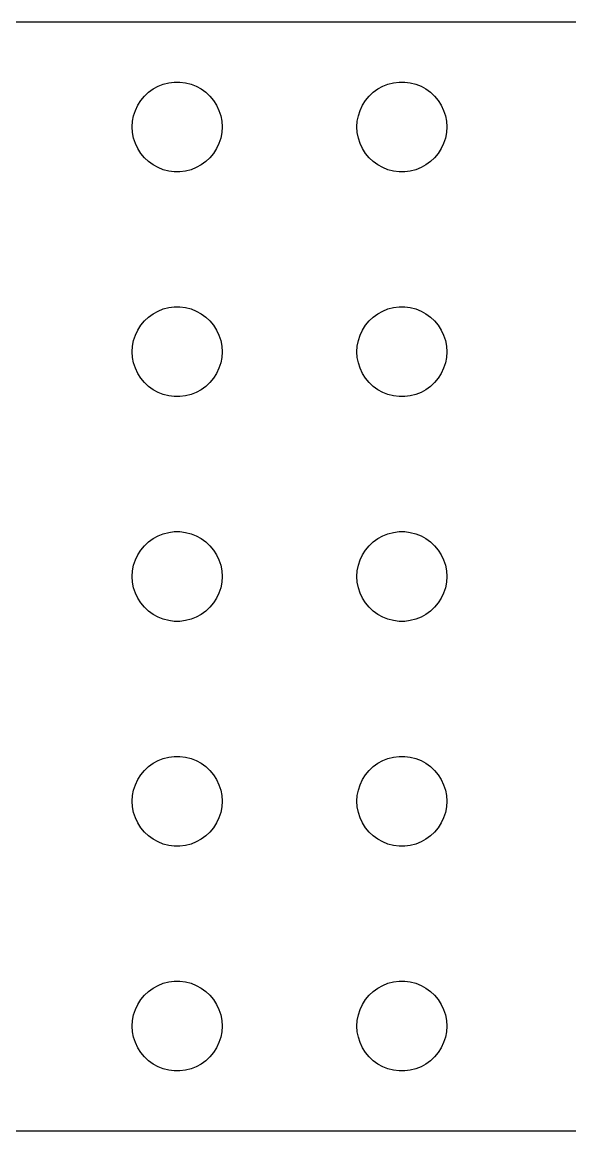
# Model space of a CAD drawing. Header units: metres. Extents: x -86 to 86, y -18 to 18.
# Drawn here: x -42.67 to -24.39, y -18.5 to 18.5 of the extents above; entities that cross this region are included whole.
import ezdxf

# ---------------------------------------------------------------- set-up
doc = ezdxf.new("R2010")
doc.units = ezdxf.units.M

msp = doc.modelspace()

# ---------------------------------------------------------------- linework, layer by layer
for p, q in [((83.657, 18.4951), (-83.657, 18.4951)), ((-38.3037, 16.2665), (-38.1387, 16.3572)), ((-38.1387, 16.3572), (-37.9635, 16.4266)), ((-37.9635, 16.4266), (-37.7811, 16.4734)), ((-37.7811, 16.4734), (-37.5942, 16.497)), ((-37.5942, 16.497), (-37.4058, 16.497)), ((-37.4058, 16.497), (-37.2189, 16.4734)), ((-37.2189, 16.4734), (-37.0365, 16.4266)), ((-37.0365, 16.4266), (-36.8613, 16.3572)), ((-36.8613, 16.3572), (-36.6963, 16.2665)), ((-30.8037, 16.2665), (-30.6387, 16.3572)), ((-30.6387, 16.3572), (-30.4635, 16.4266)), ((-30.4635, 16.4266), (-30.2811, 16.4734)), ((-30.2811, 16.4734), (-30.0942, 16.497)), ((-30.0942, 16.497), (-29.9058, 16.497)), ((-29.9058, 16.497), (-29.7189, 16.4734)), ((-29.7189, 16.4734), (-29.5365, 16.4266)), ((-29.5365, 16.4266), (-29.3613, 16.3572)), ((-29.3613, 16.3572), (-29.1963, 16.2665)), ((-38.7135, 15.8817), (-38.5934, 16.0268)), ((-38.5934, 16.0268), (-38.4561, 16.1558)), ((-38.4561, 16.1558), (-38.3037, 16.2665)), ((-36.6963, 16.2665), (-36.5439, 16.1558)), ((-36.5439, 16.1558), (-36.4065, 16.0268)), ((-36.4065, 16.0268), (-36.2865, 15.8817)), ((-31.2135, 15.8817), (-31.0934, 16.0268)), ((-31.0934, 16.0268), (-30.9561, 16.1558)), ((-30.9561, 16.1558), (-30.8037, 16.2665)), ((-29.1963, 16.2665), (-29.0439, 16.1558)), ((-29.0439, 16.1558), (-28.9065, 16.0268)), ((-28.9065, 16.0268), (-28.7865, 15.8817)), ((-38.9529, 15.373), (-38.8947, 15.5522)), ((-38.8947, 15.5522), (-38.8145, 15.7226)), ((-38.8145, 15.7226), (-38.7135, 15.8817)), ((-36.2865, 15.8817), (-36.1855, 15.7226)), ((-36.1855, 15.7226), (-36.1053, 15.5522)), ((-36.1053, 15.5522), (-36.0471, 15.373)), ((-31.4529, 15.373), (-31.3947, 15.5522)), ((-31.3947, 15.5522), (-31.3145, 15.7226)), ((-31.3145, 15.7226), (-31.2135, 15.8817)), ((-28.7865, 15.8817), (-28.6855, 15.7226)), ((-28.6855, 15.7226), (-28.6053, 15.5522)), ((-28.6053, 15.5522), (-28.5471, 15.373)), ((-39, 15), (-38.9882, 15.188)), ((-38.9882, 15.188), (-38.9529, 15.373)), ((-36.0471, 15.373), (-36.0118, 15.188)), ((-36.0118, 15.188), (-36, 15)), ((-31.5, 15), (-31.4882, 15.188)), ((-31.4882, 15.188), (-31.4529, 15.373)), ((-28.5471, 15.373), (-28.5118, 15.188)), ((-28.5118, 15.188), (-28.5, 15)), ((-38.9882, 14.812), (-39, 15)), ((-38.9529, 14.627), (-38.9882, 14.812)), ((-36.0118, 14.812), (-36.0471, 14.627)), ((-36, 15), (-36.0118, 14.812)), ((-31.4882, 14.812), (-31.5, 15)), ((-31.4529, 14.627), (-31.4882, 14.812)), ((-28.5118, 14.812), (-28.5471, 14.627)), ((-28.5, 15), (-28.5118, 14.812)), ((-38.8947, 14.4478), (-38.9529, 14.627)), ((-38.8145, 14.2774), (-38.8947, 14.4478)), ((-36.1053, 14.4478), (-36.1855, 14.2774)), ((-36.0471, 14.627), (-36.1053, 14.4478)), ((-31.3947, 14.4478), (-31.4529, 14.627)), ((-31.3145, 14.2774), (-31.3947, 14.4478)), ((-28.6053, 14.4478), (-28.6855, 14.2774)), ((-28.5471, 14.627), (-28.6053, 14.4478)), ((-38.7135, 14.1183), (-38.8145, 14.2774)), ((-38.5934, 13.9732), (-38.7135, 14.1183)), ((-36.2865, 14.1183), (-36.4065, 13.9732)), ((-36.1855, 14.2774), (-36.2865, 14.1183)), ((-31.2135, 14.1183), (-31.3145, 14.2774)), ((-31.0934, 13.9732), (-31.2135, 14.1183)), ((-28.7865, 14.1183), (-28.9065, 13.9732)), ((-28.6855, 14.2774), (-28.7865, 14.1183)), ((-38.4561, 13.8442), (-38.5934, 13.9732)), ((-38.3037, 13.7335), (-38.4561, 13.8442)), ((-38.1387, 13.6427), (-38.3037, 13.7335)), ((-36.6963, 13.7335), (-36.8613, 13.6427)), ((-36.5439, 13.8442), (-36.6963, 13.7335)), ((-36.4065, 13.9732), (-36.5439, 13.8442)), ((-30.9561, 13.8442), (-31.0934, 13.9732)), ((-30.8037, 13.7335), (-30.9561, 13.8442)), ((-30.6387, 13.6427), (-30.8037, 13.7335)), ((-29.1963, 13.7335), (-29.3613, 13.6427)), ((-29.0439, 13.8442), (-29.1963, 13.7335)), ((-28.9065, 13.9732), (-29.0439, 13.8442)), ((-37.9635, 13.5734), (-38.1387, 13.6427)), ((-37.7811, 13.5266), (-37.9635, 13.5734)), ((-37.5942, 13.5029), (-37.7811, 13.5266)), ((-37.4058, 13.5029), (-37.5942, 13.5029)), ((-37.2189, 13.5266), (-37.4058, 13.5029)), ((-37.0365, 13.5734), (-37.2189, 13.5266)), ((-36.8613, 13.6427), (-37.0365, 13.5734)), ((-30.4635, 13.5734), (-30.6387, 13.6427)), ((-30.2811, 13.5266), (-30.4635, 13.5734)), ((-30.0942, 13.5029), (-30.2811, 13.5266)), ((-29.9058, 13.5029), (-30.0942, 13.5029)), ((-29.7189, 13.5266), (-29.9058, 13.5029)), ((-29.5365, 13.5734), (-29.7189, 13.5266)), ((-29.3613, 13.6427), (-29.5365, 13.5734)), ((-38.1387, 8.85724), (-37.9635, 8.92657)), ((-37.9635, 8.92657), (-37.7811, 8.97342)), ((-37.7811, 8.97342), (-37.5942, 8.99704)), ((-37.5942, 8.99704), (-37.4058, 8.99704)), ((-37.4058, 8.99704), (-37.2189, 8.97342)), ((-37.2189, 8.97342), (-37.0365, 8.92657)), ((-37.0365, 8.92657), (-36.8613, 8.85724)), ((-30.6387, 8.85724), (-30.4635, 8.92657)), ((-30.4635, 8.92657), (-30.2811, 8.97342)), ((-30.2811, 8.97342), (-30.0942, 8.99704)), ((-30.0942, 8.99704), (-29.9058, 8.99704)), ((-29.9058, 8.99704), (-29.7189, 8.97342)), ((-29.7189, 8.97342), (-29.5365, 8.92657)), ((-29.5365, 8.92657), (-29.3613, 8.85724)), ((-38.7135, 8.38167), (-38.5934, 8.52681)), ((-38.5934, 8.52681), (-38.4561, 8.65576)), ((-38.4561, 8.65576), (-38.3037, 8.76648)), ((-38.3037, 8.76648), (-38.1387, 8.85724)), ((-36.8613, 8.85724), (-36.6963, 8.76648)), ((-36.6963, 8.76648), (-36.5439, 8.65576)), ((-36.5439, 8.65576), (-36.4065, 8.52681)), ((-36.4065, 8.52681), (-36.2865, 8.38167)), ((-31.2135, 8.38167), (-31.0934, 8.52681)), ((-31.0934, 8.52681), (-30.9561, 8.65576)), ((-30.9561, 8.65576), (-30.8037, 8.76648)), ((-30.8037, 8.76648), (-30.6387, 8.85724)), ((-29.3613, 8.85724), (-29.1963, 8.76648)), ((-29.1963, 8.76648), (-29.0439, 8.65576)), ((-29.0439, 8.65576), (-28.9065, 8.52681)), ((-28.9065, 8.52681), (-28.7865, 8.38167)), ((-38.8947, 8.05219), (-38.8145, 8.22263)), ((-38.8145, 8.22263), (-38.7135, 8.38167)), ((-36.2865, 8.38167), (-36.1855, 8.22263)), ((-36.1855, 8.22263), (-36.1053, 8.05219)), ((-31.3947, 8.05219), (-31.3145, 8.22263)), ((-31.3145, 8.22263), (-31.2135, 8.38167)), ((-28.7865, 8.38167), (-28.6855, 8.22263)), ((-28.6855, 8.22263), (-28.6053, 8.05219)), ((-38.9882, 7.68799), (-38.9529, 7.87303)), ((-38.9529, 7.87303), (-38.8947, 8.05219)), ((-36.1053, 8.05219), (-36.0471, 7.87303)), ((-36.0471, 7.87303), (-36.0118, 7.68799)), ((-31.4882, 7.68799), (-31.4529, 7.87303)), ((-31.4529, 7.87303), (-31.3947, 8.05219)), ((-28.6053, 8.05219), (-28.5471, 7.87303)), ((-28.5471, 7.87303), (-28.5118, 7.68799)), ((-39, 7.5), (-38.9882, 7.68799)), ((-38.9882, 7.312), (-39, 7.5)), ((-36.0118, 7.68799), (-36, 7.5)), ((-36, 7.5), (-36.0118, 7.312)), ((-31.5, 7.5), (-31.4882, 7.68799)), ((-31.4882, 7.312), (-31.5, 7.5)), ((-28.5118, 7.68799), (-28.5, 7.5)), ((-28.5, 7.5), (-28.5118, 7.312)), ((-38.9529, 7.12695), (-38.9882, 7.312)), ((-38.8947, 6.9478), (-38.9529, 7.12695)), ((-36.0471, 7.12695), (-36.1053, 6.9478)), ((-36.0118, 7.312), (-36.0471, 7.12695)), ((-31.4529, 7.12695), (-31.4882, 7.312)), ((-31.3947, 6.9478), (-31.4529, 7.12695)), ((-28.5471, 7.12695), (-28.6053, 6.9478)), ((-28.5118, 7.312), (-28.5471, 7.12695)), ((-38.8145, 6.77736), (-38.8947, 6.9478)), ((-38.7135, 6.61832), (-38.8145, 6.77736)), ((-36.1855, 6.77736), (-36.2865, 6.61832)), ((-36.1053, 6.9478), (-36.1855, 6.77736)), ((-31.3145, 6.77736), (-31.3947, 6.9478)), ((-31.2135, 6.61832), (-31.3145, 6.77736)), ((-28.6855, 6.77736), (-28.7865, 6.61832)), ((-28.6053, 6.9478), (-28.6855, 6.77736)), ((-38.5934, 6.47318), (-38.7135, 6.61832)), ((-38.4561, 6.34422), (-38.5934, 6.47318)), ((-38.3037, 6.23351), (-38.4561, 6.34422)), ((-36.5439, 6.34422), (-36.6963, 6.23351)), ((-36.4065, 6.47318), (-36.5439, 6.34422)), ((-36.2865, 6.61832), (-36.4065, 6.47318)), ((-31.0934, 6.47318), (-31.2135, 6.61832)), ((-30.9561, 6.34422), (-31.0934, 6.47318)), ((-30.8037, 6.23351), (-30.9561, 6.34422)), ((-29.0439, 6.34422), (-29.1963, 6.23351)), ((-28.9065, 6.47318), (-29.0439, 6.34422)), ((-28.7865, 6.61832), (-28.9065, 6.47318)), ((-38.1387, 6.14275), (-38.3037, 6.23351)), ((-37.9635, 6.07341), (-38.1387, 6.14275)), ((-37.7811, 6.02657), (-37.9635, 6.07341)), ((-37.5942, 6.00294), (-37.7811, 6.02657)), ((-37.4058, 6.00294), (-37.5942, 6.00294)), ((-37.2189, 6.02657), (-37.4058, 6.00294)), ((-37.0365, 6.07341), (-37.2189, 6.02657)), ((-36.8613, 6.14275), (-37.0365, 6.07341)), ((-36.6963, 6.23351), (-36.8613, 6.14275)), ((-30.6387, 6.14275), (-30.8037, 6.23351)), ((-30.4635, 6.07341), (-30.6387, 6.14275)), ((-30.2811, 6.02657), (-30.4635, 6.07341)), ((-30.0942, 6.00294), (-30.2811, 6.02657)), ((-29.9058, 6.00294), (-30.0942, 6.00294)), ((-29.7189, 6.02657), (-29.9058, 6.00294)), ((-29.5365, 6.07341), (-29.7189, 6.02657)), ((-29.3613, 6.14275), (-29.5365, 6.07341)), ((-29.1963, 6.23351), (-29.3613, 6.14275)), ((-37.7811, 1.47342), (-37.5942, 1.49704)), ((-37.5942, 1.49704), (-37.4058, 1.49704)), ((-37.4058, 1.49704), (-37.2189, 1.47342)), ((-30.2811, 1.47342), (-30.0942, 1.49704)), ((-30.0942, 1.49704), (-29.9058, 1.49704)), ((-29.9058, 1.49704), (-29.7189, 1.47342)), ((-38.5934, 1.02681), (-38.4561, 1.15576)), ((-38.4561, 1.15576), (-38.3037, 1.26648)), ((-38.3037, 1.26648), (-38.1387, 1.35724)), ((-38.1387, 1.35724), (-37.9635, 1.42657)), ((-37.9635, 1.42657), (-37.7811, 1.47342)), ((-37.2189, 1.47342), (-37.0365, 1.42657)), ((-37.0365, 1.42657), (-36.8613, 1.35724)), ((-36.8613, 1.35724), (-36.6963, 1.26648)), ((-36.6963, 1.26648), (-36.5439, 1.15576)), ((-36.5439, 1.15576), (-36.4065, 1.02681)), ((-31.0934, 1.02681), (-30.9561, 1.15576)), ((-30.9561, 1.15576), (-30.8037, 1.26648)), ((-30.8037, 1.26648), (-30.6387, 1.35724)), ((-30.6387, 1.35724), (-30.4635, 1.42657)), ((-30.4635, 1.42657), (-30.2811, 1.47342)), ((-29.7189, 1.47342), (-29.5365, 1.42657)), ((-29.5365, 1.42657), (-29.3613, 1.35724)), ((-29.3613, 1.35724), (-29.1963, 1.26648)), ((-29.1963, 1.26648), (-29.0439, 1.15576)), ((-29.0439, 1.15576), (-28.9065, 1.02681)), ((-38.8145, 0.722626), (-38.7135, 0.881668)), ((-38.7135, 0.881668), (-38.5934, 1.02681)), ((-36.4065, 1.02681), (-36.2865, 0.881668)), ((-36.2865, 0.881668), (-36.1855, 0.722626)), ((-31.3145, 0.722626), (-31.2135, 0.881668)), ((-31.2135, 0.881668), (-31.0934, 1.02681)), ((-28.9065, 1.02681), (-28.7865, 0.881668)), ((-28.7865, 0.881668), (-28.6855, 0.722626)), ((-38.9882, 0.187988), (-38.9529, 0.373032)), ((-38.9529, 0.373032), (-38.8947, 0.552185)), ((-38.8947, 0.552185), (-38.8145, 0.722626)), ((-36.1855, 0.722626), (-36.1053, 0.552185)), ((-36.1053, 0.552185), (-36.0471, 0.373032)), ((-36.0471, 0.373032), (-36.0118, 0.187988)), ((-31.4882, 0.187988), (-31.4529, 0.373032)), ((-31.4529, 0.373032), (-31.3947, 0.552185)), ((-31.3947, 0.552185), (-31.3145, 0.722626)), ((-28.6855, 0.722626), (-28.6053, 0.552185)), ((-28.6053, 0.552185), (-28.5471, 0.373032)), ((-28.5471, 0.373032), (-28.5118, 0.187988)), ((-39, 0), (-38.9882, 0.187988)), ((-38.9882, -0.187988), (-39, 0)), ((-36.0118, 0.187988), (-36, 0)), ((-36, 0), (-36.0118, -0.187988)), ((-31.5, 0), (-31.4882, 0.187988)), ((-31.4882, -0.187988), (-31.5, 0)), ((-28.5118, 0.187988), (-28.5, 0)), ((-28.5, 0), (-28.5118, -0.187988)), ((-38.9529, -0.373032), (-38.9882, -0.187988)), ((-36.0118, -0.187988), (-36.0471, -0.373032)), ((-31.4529, -0.373032), (-31.4882, -0.187988)), ((-28.5118, -0.187988), (-28.5471, -0.373032)), ((-38.8947, -0.552185), (-38.9529, -0.373032)), ((-38.8145, -0.722626), (-38.8947, -0.552185)), ((-38.7135, -0.881668), (-38.8145, -0.722626)), ((-36.1855, -0.722626), (-36.2865, -0.881668)), ((-36.1053, -0.552185), (-36.1855, -0.722626)), ((-36.0471, -0.373032), (-36.1053, -0.552185)), ((-31.3947, -0.552185), (-31.4529, -0.373032)), ((-31.3145, -0.722626), (-31.3947, -0.552185)), ((-31.2135, -0.881668), (-31.3145, -0.722626)), ((-28.6855, -0.722626), (-28.7865, -0.881668)), ((-28.6053, -0.552185), (-28.6855, -0.722626)), ((-28.5471, -0.373032), (-28.6053, -0.552185)), ((-38.5934, -1.02681), (-38.7135, -0.881668)), ((-38.4561, -1.15576), (-38.5934, -1.02681)), ((-36.4065, -1.02681), (-36.5439, -1.15576)), ((-36.2865, -0.881668), (-36.4065, -1.02681)), ((-31.0934, -1.02681), (-31.2135, -0.881668)), ((-30.9561, -1.15576), (-31.0934, -1.02681)), ((-28.9065, -1.02681), (-29.0439, -1.15576)), ((-28.7865, -0.881668), (-28.9065, -1.02681)), ((-38.3037, -1.26648), (-38.4561, -1.15576)), ((-38.1387, -1.35724), (-38.3037, -1.26648)), ((-37.9635, -1.42657), (-38.1387, -1.35724)), ((-37.7811, -1.47342), (-37.9635, -1.42657)), ((-37.5942, -1.49704), (-37.7811, -1.47342)), ((-37.2189, -1.47342), (-37.4058, -1.49704)), ((-37.0365, -1.42657), (-37.2189, -1.47342)), ((-36.8613, -1.35724), (-37.0365, -1.42657)), ((-36.6963, -1.26648), (-36.8613, -1.35724)), ((-36.5439, -1.15576), (-36.6963, -1.26648)), ((-30.8037, -1.26648), (-30.9561, -1.15576)), ((-30.6387, -1.35724), (-30.8037, -1.26648)), ((-30.4635, -1.42657), (-30.6387, -1.35724)), ((-30.2811, -1.47342), (-30.4635, -1.42657)), ((-30.0942, -1.49704), (-30.2811, -1.47342)), ((-29.7189, -1.47342), (-29.9058, -1.49704)), ((-29.5365, -1.42657), (-29.7189, -1.47342)), ((-29.3613, -1.35724), (-29.5365, -1.42657)), ((-29.1963, -1.26648), (-29.3613, -1.35724)), ((-29.0439, -1.15576), (-29.1963, -1.26648)), ((-37.4058, -1.49704), (-37.5942, -1.49704)), ((-29.9058, -1.49704), (-30.0942, -1.49704)), ((-38.4561, -6.34422), (-38.3037, -6.23351)), ((-38.3037, -6.23351), (-38.1387, -6.14275)), ((-38.1387, -6.14275), (-37.9635, -6.07341)), ((-37.9635, -6.07341), (-37.7811, -6.02657)), ((-37.7811, -6.02657), (-37.5942, -6.00294)), ((-37.5942, -6.00294), (-37.4058, -6.00294)), ((-37.4058, -6.00294), (-37.2189, -6.02657)), ((-37.2189, -6.02657), (-37.0365, -6.07341)), ((-37.0365, -6.07341), (-36.8613, -6.14275)), ((-36.8613, -6.14275), (-36.6963, -6.23351)), ((-36.6963, -6.23351), (-36.5439, -6.34422)), ((-30.9561, -6.34422), (-30.8037, -6.23351)), ((-30.8037, -6.23351), (-30.6387, -6.14275)), ((-30.6387, -6.14275), (-30.4635, -6.07341)), ((-30.4635, -6.07341), (-30.2811, -6.02657)), ((-30.2811, -6.02657), (-30.0942, -6.00294)), ((-30.0942, -6.00294), (-29.9058, -6.00294)), ((-29.9058, -6.00294), (-29.7189, -6.02657)), ((-29.7189, -6.02657), (-29.5365, -6.07341)), ((-29.5365, -6.07341), (-29.3613, -6.14275)), ((-29.3613, -6.14275), (-29.1963, -6.23351)), ((-29.1963, -6.23351), (-29.0439, -6.34422)), ((-38.8145, -6.77736), (-38.7135, -6.61832)), ((-38.7135, -6.61832), (-38.5934, -6.47318)), ((-38.5934, -6.47318), (-38.4561, -6.34422)), ((-36.5439, -6.34422), (-36.4065, -6.47318)), ((-36.4065, -6.47318), (-36.2865, -6.61832)), ((-36.2865, -6.61832), (-36.1855, -6.77736)), ((-31.3145, -6.77736), (-31.2135, -6.61832)), ((-31.2135, -6.61832), (-31.0934, -6.47318)), ((-31.0934, -6.47318), (-30.9561, -6.34422)), ((-29.0439, -6.34422), (-28.9065, -6.47318)), ((-28.9065, -6.47318), (-28.7865, -6.61832)), ((-28.7865, -6.61832), (-28.6855, -6.77736)), ((-38.9529, -7.12695), (-38.8947, -6.9478)), ((-38.8947, -6.9478), (-38.8145, -6.77736)), ((-36.1855, -6.77736), (-36.1053, -6.9478)), ((-36.1053, -6.9478), (-36.0471, -7.12695)), ((-31.4529, -7.12695), (-31.3947, -6.9478)), ((-31.3947, -6.9478), (-31.3145, -6.77736)), ((-28.6855, -6.77736), (-28.6053, -6.9478)), ((-28.6053, -6.9478), (-28.5471, -7.12695)), ((-39, -7.5), (-38.9882, -7.312)), ((-38.9882, -7.312), (-38.9529, -7.12695)), ((-36.0471, -7.12695), (-36.0118, -7.312)), ((-36.0118, -7.312), (-36, -7.5)), ((-31.5, -7.5), (-31.4882, -7.312)), ((-31.4882, -7.312), (-31.4529, -7.12695)), ((-28.5471, -7.12695), (-28.5118, -7.312)), ((-28.5118, -7.312), (-28.5, -7.5)), ((-38.9882, -7.68799), (-39, -7.5)), ((-38.9529, -7.87303), (-38.9882, -7.68799)), ((-36.0118, -7.68799), (-36.0471, -7.87303)), ((-36, -7.5), (-36.0118, -7.68799)), ((-31.4882, -7.68799), (-31.5, -7.5)), ((-31.4529, -7.87303), (-31.4882, -7.68799)), ((-28.5118, -7.68799), (-28.5471, -7.87303)), ((-28.5, -7.5), (-28.5118, -7.68799)), ((-38.8947, -8.05219), (-38.9529, -7.87303)), ((-38.8145, -8.22263), (-38.8947, -8.05219)), ((-36.1053, -8.05219), (-36.1855, -8.22263)), ((-36.0471, -7.87303), (-36.1053, -8.05219)), ((-31.3947, -8.05219), (-31.4529, -7.87303)), ((-31.3145, -8.22263), (-31.3947, -8.05219)), ((-28.6053, -8.05219), (-28.6855, -8.22263)), ((-28.5471, -7.87303), (-28.6053, -8.05219)), ((-38.7135, -8.38167), (-38.8145, -8.22263)), ((-38.5934, -8.52681), (-38.7135, -8.38167)), ((-36.2865, -8.38167), (-36.4065, -8.52681)), ((-36.1855, -8.22263), (-36.2865, -8.38167)), ((-31.2135, -8.38167), (-31.3145, -8.22263)), ((-31.0934, -8.52681), (-31.2135, -8.38167)), ((-28.7865, -8.38167), (-28.9065, -8.52681)), ((-28.6855, -8.22263), (-28.7865, -8.38167)), ((-38.4561, -8.65576), (-38.5934, -8.52681)), ((-38.3037, -8.76648), (-38.4561, -8.65576)), ((-38.1387, -8.85724), (-38.3037, -8.76648)), ((-37.9635, -8.92657), (-38.1387, -8.85724)), ((-36.8613, -8.85724), (-37.0365, -8.92657)), ((-36.6963, -8.76648), (-36.8613, -8.85724)), ((-36.5439, -8.65576), (-36.6963, -8.76648)), ((-36.4065, -8.52681), (-36.5439, -8.65576)), ((-30.9561, -8.65576), (-31.0934, -8.52681)), ((-30.8037, -8.76648), (-30.9561, -8.65576)), ((-30.6387, -8.85724), (-30.8037, -8.76648)), ((-30.4635, -8.92657), (-30.6387, -8.85724)), ((-29.3613, -8.85724), (-29.5365, -8.92657)), ((-29.1963, -8.76648), (-29.3613, -8.85724)), ((-29.0439, -8.65576), (-29.1963, -8.76648)), ((-28.9065, -8.52681), (-29.0439, -8.65576)), ((-37.7811, -8.97342), (-37.9635, -8.92657)), ((-37.5942, -8.99704), (-37.7811, -8.97342)), ((-37.4058, -8.99704), (-37.5942, -8.99704)), ((-37.2189, -8.97342), (-37.4058, -8.99704)), ((-37.0365, -8.92657), (-37.2189, -8.97342)), ((-30.2811, -8.97342), (-30.4635, -8.92657)), ((-30.0942, -8.99704), (-30.2811, -8.97342)), ((-29.9058, -8.99704), (-30.0942, -8.99704)), ((-29.7189, -8.97342), (-29.9058, -8.99704)), ((-29.5365, -8.92657), (-29.7189, -8.97342)), ((-38.3037, -13.7335), (-38.1387, -13.6427)), ((-38.1387, -13.6427), (-37.9635, -13.5734)), ((-37.9635, -13.5734), (-37.7811, -13.5266)), ((-37.7811, -13.5266), (-37.5942, -13.5029)), ((-37.5942, -13.5029), (-37.4058, -13.5029)), ((-37.4058, -13.5029), (-37.2189, -13.5266)), ((-37.2189, -13.5266), (-37.0365, -13.5734)), ((-37.0365, -13.5734), (-36.8613, -13.6427)), ((-36.8613, -13.6427), (-36.6963, -13.7335)), ((-30.8037, -13.7335), (-30.6387, -13.6427)), ((-30.6387, -13.6427), (-30.4635, -13.5734)), ((-30.4635, -13.5734), (-30.2811, -13.5266)), ((-30.2811, -13.5266), (-30.0942, -13.5029)), ((-30.0942, -13.5029), (-29.9058, -13.5029)), ((-29.9058, -13.5029), (-29.7189, -13.5266)), ((-29.7189, -13.5266), (-29.5365, -13.5734)), ((-29.5365, -13.5734), (-29.3613, -13.6427)), ((-29.3613, -13.6427), (-29.1963, -13.7335)), ((-38.7135, -14.1183), (-38.5934, -13.9732)), ((-38.5934, -13.9732), (-38.4561, -13.8442)), ((-38.4561, -13.8442), (-38.3037, -13.7335)), ((-36.6963, -13.7335), (-36.5439, -13.8442)), ((-36.5439, -13.8442), (-36.4065, -13.9732)), ((-36.4065, -13.9732), (-36.2865, -14.1183)), ((-31.2135, -14.1183), (-31.0934, -13.9732)), ((-31.0934, -13.9732), (-30.9561, -13.8442)), ((-30.9561, -13.8442), (-30.8037, -13.7335)), ((-29.1963, -13.7335), (-29.0439, -13.8442)), ((-29.0439, -13.8442), (-28.9065, -13.9732)), ((-28.9065, -13.9732), (-28.7865, -14.1183)), ((-38.8947, -14.4478), (-38.8145, -14.2774)), ((-38.8145, -14.2774), (-38.7135, -14.1183)), ((-36.2865, -14.1183), (-36.1855, -14.2774)), ((-36.1855, -14.2774), (-36.1053, -14.4478)), ((-31.3947, -14.4478), (-31.3145, -14.2774)), ((-31.3145, -14.2774), (-31.2135, -14.1183)), ((-28.7865, -14.1183), (-28.6855, -14.2774)), ((-28.6855, -14.2774), (-28.6053, -14.4478)), ((-38.9882, -14.812), (-38.9529, -14.627)), ((-38.9529, -14.627), (-38.8947, -14.4478)), ((-36.1053, -14.4478), (-36.0471, -14.627)), ((-36.0471, -14.627), (-36.0118, -14.812)), ((-31.4882, -14.812), (-31.4529, -14.627)), ((-31.4529, -14.627), (-31.3947, -14.4478)), ((-28.6053, -14.4478), (-28.5471, -14.627)), ((-28.5471, -14.627), (-28.5118, -14.812)), ((-39, -15), (-38.9882, -14.812)), ((-38.9882, -15.188), (-39, -15)), ((-36.0118, -14.812), (-36, -15)), ((-36, -15), (-36.0118, -15.188)), ((-31.5, -15), (-31.4882, -14.812)), ((-31.4882, -15.188), (-31.5, -15)), ((-28.5118, -14.812), (-28.5, -15)), ((-28.5, -15), (-28.5118, -15.188)), ((-38.9529, -15.373), (-38.9882, -15.188)), ((-38.8947, -15.5522), (-38.9529, -15.373)), ((-36.0471, -15.373), (-36.1053, -15.5522)), ((-36.0118, -15.188), (-36.0471, -15.373)), ((-31.4529, -15.373), (-31.4882, -15.188)), ((-31.3947, -15.5522), (-31.4529, -15.373)), ((-28.5471, -15.373), (-28.6053, -15.5522)), ((-28.5118, -15.188), (-28.5471, -15.373)), ((-38.8145, -15.7226), (-38.8947, -15.5522)), ((-38.7135, -15.8817), (-38.8145, -15.7226)), ((-38.5934, -16.0268), (-38.7135, -15.8817)), ((-36.2865, -15.8817), (-36.4065, -16.0268)), ((-36.1855, -15.7226), (-36.2865, -15.8817)), ((-36.1053, -15.5522), (-36.1855, -15.7226)), ((-31.3145, -15.7226), (-31.3947, -15.5522)), ((-31.2135, -15.8817), (-31.3145, -15.7226)), ((-31.0934, -16.0268), (-31.2135, -15.8817)), ((-28.7865, -15.8817), (-28.9065, -16.0268)), ((-28.6855, -15.7226), (-28.7865, -15.8817)), ((-28.6053, -15.5522), (-28.6855, -15.7226)), ((-38.4561, -16.1558), (-38.5934, -16.0268)), ((-38.3037, -16.2665), (-38.4561, -16.1558)), ((-38.1387, -16.3572), (-38.3037, -16.2665)), ((-36.6963, -16.2665), (-36.8613, -16.3572)), ((-36.5439, -16.1558), (-36.6963, -16.2665)), ((-36.4065, -16.0268), (-36.5439, -16.1558)), ((-30.9561, -16.1558), (-31.0934, -16.0268)), ((-30.8037, -16.2665), (-30.9561, -16.1558)), ((-30.6387, -16.3572), (-30.8037, -16.2665)), ((-29.1963, -16.2665), (-29.3613, -16.3572)), ((-29.0439, -16.1558), (-29.1963, -16.2665)), ((-28.9065, -16.0268), (-29.0439, -16.1558)), ((-37.9635, -16.4266), (-38.1387, -16.3572)), ((-37.7811, -16.4734), (-37.9635, -16.4266)), ((-37.5942, -16.497), (-37.7811, -16.4734)), ((-37.4058, -16.497), (-37.5942, -16.497)), ((-37.2189, -16.4734), (-37.4058, -16.497)), ((-37.0365, -16.4266), (-37.2189, -16.4734)), ((-36.8613, -16.3572), (-37.0365, -16.4266)), ((-30.4635, -16.4266), (-30.6387, -16.3572)), ((-30.2811, -16.4734), (-30.4635, -16.4266)), ((-30.0942, -16.497), (-30.2811, -16.4734)), ((-29.9058, -16.497), (-30.0942, -16.497)), ((-29.7189, -16.4734), (-29.9058, -16.497)), ((-29.5365, -16.4266), (-29.7189, -16.4734)), ((-29.3613, -16.3572), (-29.5365, -16.4266)), ((-83.657, -18.4951), (83.657, -18.4951))]:
    msp.add_line(p, q)

doc.saveas('drawing.dxf')
